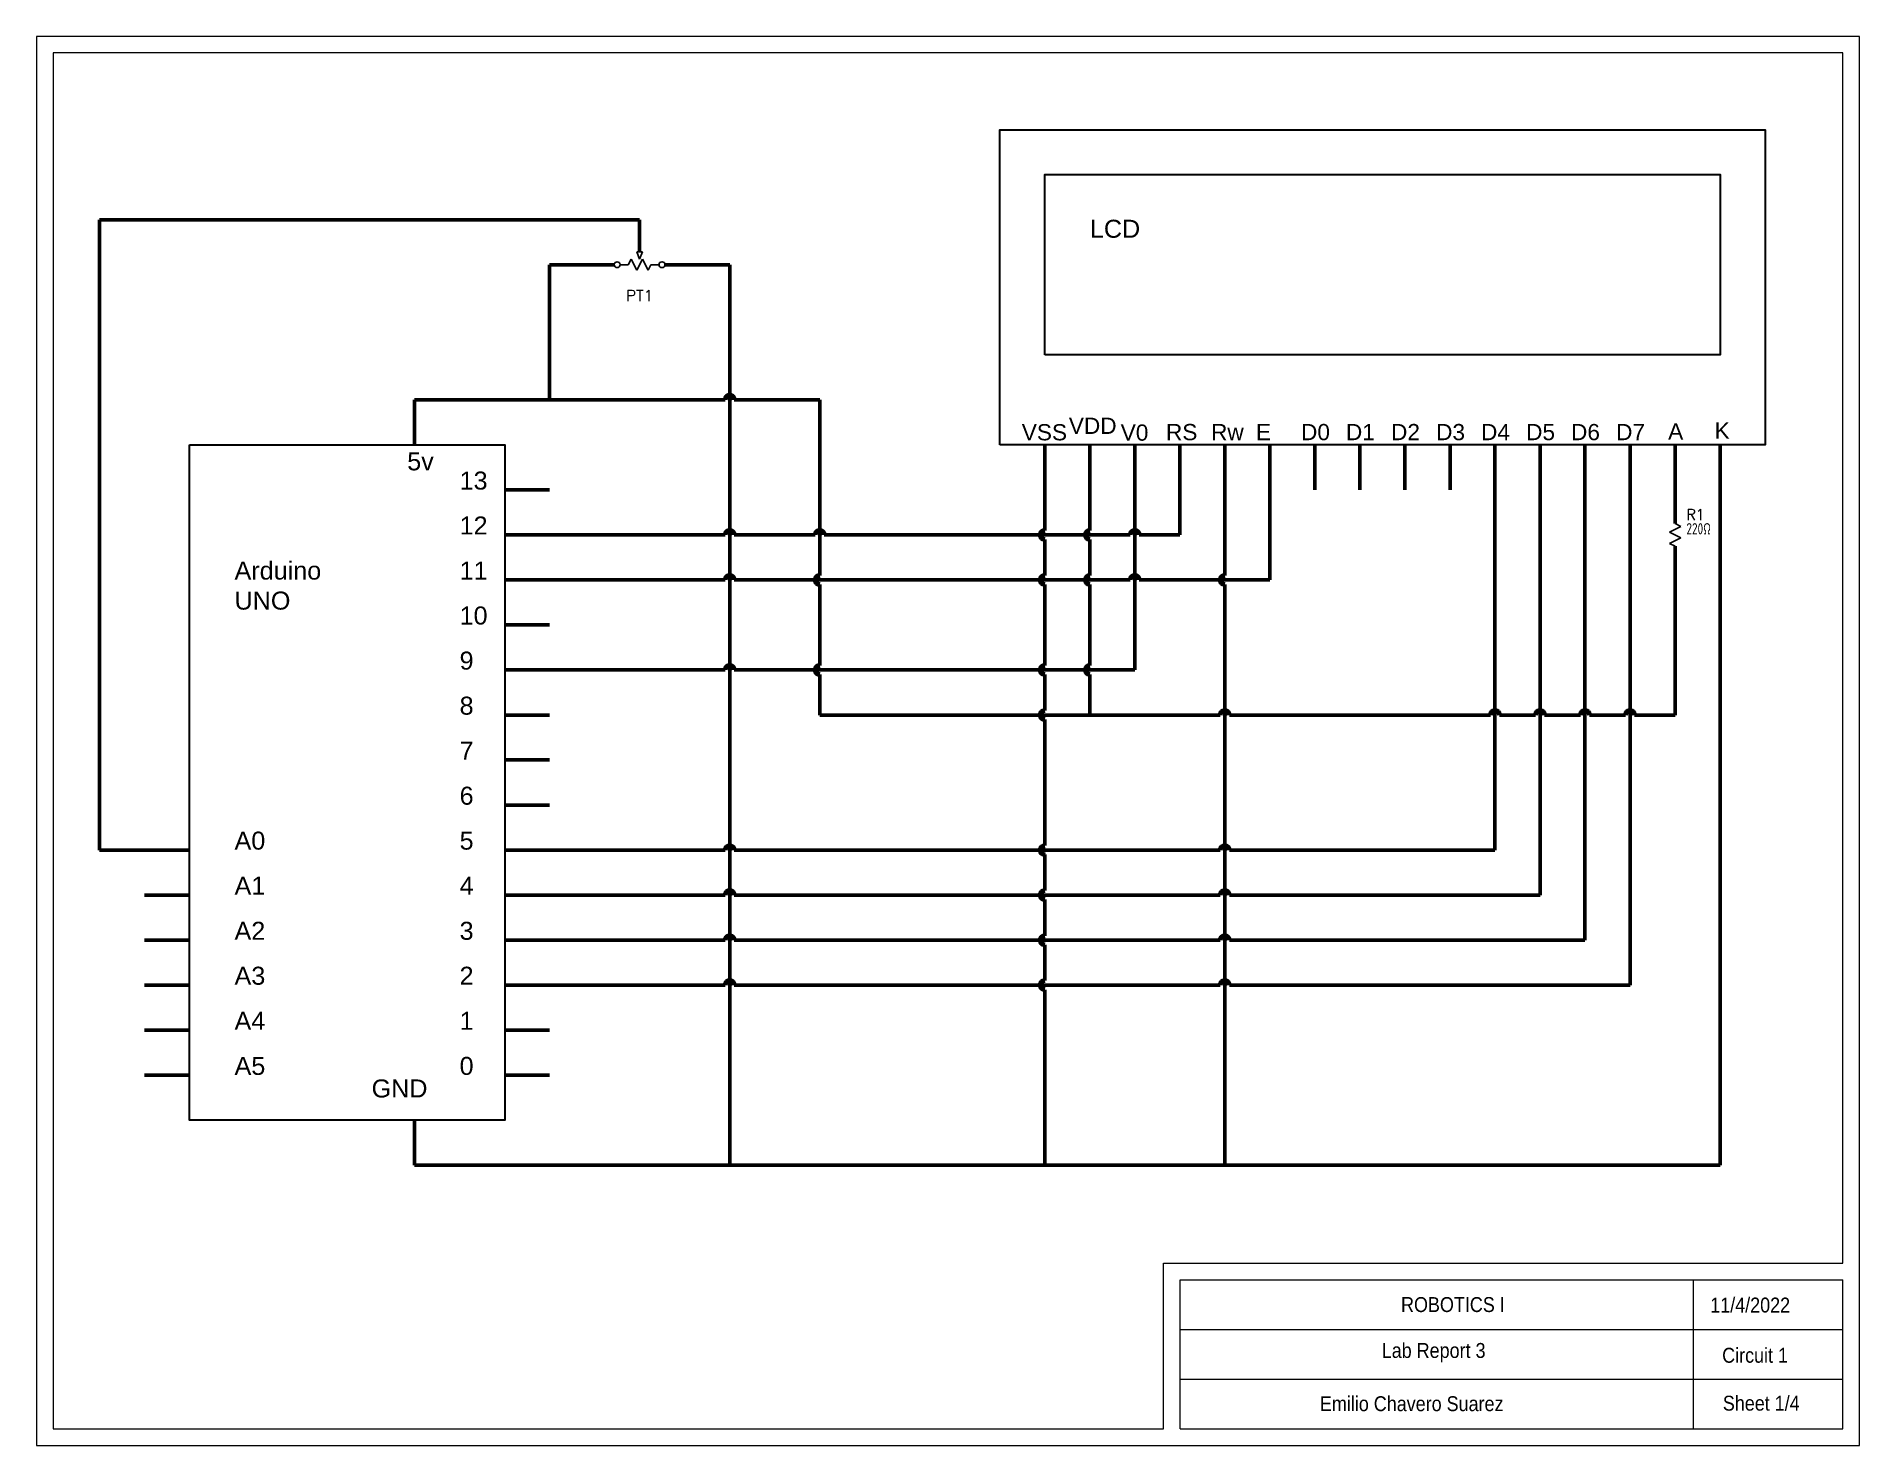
# Paper-space layout 'Layout1' of a CAD drawing. Header units: inches. Extents: x -0.2 to 10.8, y -0.3 to 8.2.
# The model-space entities are those that its viewports show. They can reach past a viewport. Long polylines and large blocks are cut down to what shows.
import ezdxf
from ezdxf.enums import TextEntityAlignment as Align

# ---------------------------------------------------------------- set-up
doc = ezdxf.new("R2010")
doc.units = ezdxf.units.IN
doc.header["$MEASUREMENT"] = 0
for name, color, linetype in [('MISC', 7, 'Continuous'), ('SYMS', 7, 'Continuous'), ('TAGS', 150, 'Continuous'), ('WIRES', 7, 'Continuous')]:
    doc.layers.add(name, color=color, linetype=linetype)
doc.styles.add('AW_TAG', font='txt', dxfattribs={"width": 0.9, "height": 0.109375})
doc.styles.get("Standard").update_dxf_attribs({"font": 'arial.ttf'})
doc.styles.add('WD', font='romans.shx')

# ---------------------------------------------------------------- blocks, each defined once
blk = doc.blocks.new('VRE1')
for p, q in [((-0.062, 0.031), (0.062, 0.094)), ((0.062, -0.031), (-0.062, 0.031)), ((0.062, 0.094), (0, 0.125)), ((-0.062, -0.094), (0.062, -0.031)), ((0, -0.125), (-0.062, -0.094))]:
    blk.add_line(p, q)
at = {"style": 'WD'}
for tag, p, width in [('INST', (0.219, 0.488), 0.7), ('LOC', (0.219, 0.318), 0.7), ('TAG1', (0.127, 0.162), 0.9), ('RATING1', (0.125, 0.006), 0.7), ('RATING2', (0.125, -0.151), 0.7), ('DESC1', (0.129, -0.307), 0.7), ('DESC2', (0.129, -0.463), 0.7)]:
    blk.add_attdef(tag, p, '', height=0.125, dxfattribs=dict(at, width=width))
at = {"linetype": 'Continuous', "style": 'WD', "flags": 8}
blk.add_attdef('TERM01', text='', height=0.125, dxfattribs=at).set_placement((-0.055, 0.144), align=Align.RIGHT)
at = {"style": 'WD', "flags": 9}
blk.add_attdef('FAMILY', (-0.184, 0.08), '', height=0.01, rotation=90, dxfattribs=at)
at = {"linetype": 'Continuous', "style": 'WD', "flags": 9}
for tag, p in [('CAT', (-0.139, 0.105)), ('MFG', (-0.12, 0.103)), ('ASSYCODE', (-0.094, 0.094))]:
    blk.add_attdef(tag, text='', height=0.01, rotation=90, dxfattribs=at).set_placement(p, align=Align.CENTER)
at = {"color": 7, "style": 'WD', "flags": 1}
for tag, p in [('X2TERM01', (0, 0.125)), ('X8TERM02', (0, -0.125))]:
    blk.add_attdef(tag, p, '', height=0.0125, dxfattribs=at)
at = {"linetype": 'Continuous', "style": 'WD', "flags": 8}
blk.add_attdef('TERM02', text='', height=0.125, dxfattribs=at).set_placement((-0.041, -0.151), align=Align.TOP_RIGHT)
blk = doc.blocks.new('HVR1TZR')
for p, q in [((-0.125, 0), (-0.217, 0)), ((-0.125, 0), (-0.094, 0.062)), ((-0.094, 0.062), (-0.031, -0.062)), ((0, 0.062), (-0.031, 0.141)), ((-0.031, 0.141), (0.031, 0.141)), ((-0.031, -0.062), (0.031, 0.062)), ((0.031, 0.141), (0, 0.062)), ((0.031, 0.062), (0.094, -0.062)), ((0.094, -0.062), (0.125, 0)), ((0.125, 0), (0.217, 0))]:
    blk.add_line(p, q)
for centre in [(-0.249, 0), (0.249, 0)]:
    blk.add_circle(centre, 0.0322)
at = {"style": 'WD', "width": 0.7}
for tag, p in [('INST', (-0.094, 0.263)), ('LOC', (-0.094, 0.094))]:
    blk.add_attdef(tag, text='', height=0.125, dxfattribs=at).set_placement(p, align=Align.RIGHT)
at = {"style": 'WD', "width": 0.9}
blk.add_attdef('RATING2', (0.062, 0.219), '', height=0.125, dxfattribs=at)
at = {"style": 'WD'}
for tag, p, height, flags in [('X4TERM01', (-0.281, 0), 0.0125, 1), ('X2TERM01', (-0.25, 0.031), 0.0125, 1), ('X2TERM03', (0, 0.141), 0.0125, 1), ('FAMILY', (0.205, 0.152), 0.01, 9), ('X2TERM02', (0.25, 0.031), 0.0125, 1), ('X1TERM02', (0.281, 0), 0.0125, 1), ('X8TERM01', (-0.25, -0.031), 0.0125, 1), ('X8TERM02', (0.25, -0.031), 0.0125, 1)]:
    blk.add_attdef(tag, p, '', height=height, dxfattribs=dict(at, flags=flags))
at = {"linetype": 'Continuous', "style": 'WD', "flags": 8}
blk.add_attdef('TERM03', (0.031, 0.062), '', height=0.125, dxfattribs=at)
at = {"linetype": 'Continuous', "style": 'WD', "flags": 9}
for tag, p in [('ASSYCODE', (0.219, 0.062)), ('MFG', (0.228, 0.089)), ('CAT', (0.23, 0.108))]:
    blk.add_attdef(tag, text='', height=0.01, dxfattribs=at).set_placement(p, align=Align.CENTER)
at = {"linetype": 'Continuous', "style": 'WD', "flags": 8}
blk.add_attdef('TERM01', text='', height=0.125, dxfattribs=at).set_placement((-0.344, -0.016), align=Align.TOP_RIGHT)
at = {"style": 'WD'}
for tag, width, p in [('RATING1', 0.9, (0, -0.25)), ('DESC1', 0.7, (0, -0.563)), ('DESC2', 0.7, (0, -0.719))]:
    blk.add_attdef(tag, text='', height=0.125, dxfattribs=dict(at, width=width)).set_placement(p, align=Align.CENTER)
at = {"linetype": 'Continuous', "style": 'WD', "flags": 8}
blk.add_attdef('TERM02', text='', height=0.125, dxfattribs=at).set_placement((0.344, -0.016), align=Align.TOP_LEFT)
at = {"style": 'WD'}
blk.add_attdef('TAG1', text='', height=0.125, dxfattribs=at).set_placement((0, -0.406), align=Align.CENTER)

msp = doc.modelspace()

# ---------------------------------------------------------------- linework, layer by layer
at = {"lineweight": 9}
for p, q in [((3.4, 47.4), (-7.4, 47.4)), ((-7.4, 47.4), (-7.4, 39.1)), ((3.4, 40.1), (3.4, 47.4)), ((-0.7, 40.1), (3.4, 40.1)), ((-0.7, 39.1), (-0.7, 40.1)), ((-0.6, 40), (3.4, 40)), ((-0.6, 39.1), (-0.6, 40)), ((2.499, 39.098), (2.499, 39.998)), ((3.4, 39.1), (3.4, 40)), ((-0.6, 39.7), (3.4, 39.7)), ((-0.6, 39.4), (3.4, 39.4)), ((-7.4, 39.1), (-0.7, 39.1)), ((-1.5, 39.1), (-0.7, 39.1)), ((-0.6, 39.1), (3.4, 39.1)), ((-0.6, 39.1), (-0.1, 39.1))]:
    msp.add_line(p, q, dxfattribs=at)
msp.add_lwpolyline([(-7.5, 39), (3.5, 39), (3.5, 47.5), (-7.5, 47.5)], close=True, dxfattribs=at)
at = {"lineweight": 30}
for points in [[(-1.688, 45.036), (-1.688, 46.937), (2.93, 46.937), (2.93, 45.036)], [(-1.416, 45.579), (-1.416, 46.666), (2.658, 46.666), (2.658, 45.579)], [(-6.577, 45.036), (-4.675, 45.036), (-4.675, 40.962), (-6.577, 40.962)], [(-6.577, 45.036), (-4.675, 45.036), (-4.675, 40.962), (-6.577, 40.962)]]:
    msp.add_lwpolyline(points, close=True, dxfattribs=at)
at = {"layer": 'WIRES', "color": 5, "lineweight": 50}
for p, q in [((-7.12, 42.591), (-7.12, 46.394)), ((-7.12, 46.394), (-3.861, 46.394)), ((-3.861, 46.394), (-3.861, 46.199)), ((-0.601, 44.764), (-0.601, 45.036)), ((-0.058, 44.764), (-0.058, 45.036)), ((2.115, 45.036), (2.115, 44.764)), ((-0.601, 44.493), (-0.601, 44.764)), ((-0.058, 44.221), (-0.058, 44.764)), ((2.115, 41.777), (2.115, 44.764)), ((-4.675, 44.493), (-4.404, 44.493)), ((-4.404, 44.493), (-3.344, 44.493)), ((-3.29, 44.493), (-2.801, 44.493)), ((-2.747, 44.493), (-1.172, 44.493)), ((-1.416, 44.493), (-0.9, 44.493)), ((-0.846, 44.493), (-0.601, 44.493)), ((-4.675, 44.221), (-4.404, 44.221)), ((-4.404, 44.221), (-3.344, 44.221)), ((-3.29, 44.221), (-0.9, 44.221)), ((-0.846, 44.221), (-0.058, 44.221)), ((-6.848, 42.591), (-7.12, 42.591)), ((-6.577, 42.591), (-6.848, 42.591)), ((-4.675, 41.777), (-4.404, 41.777)), ((-4.404, 41.777), (-3.344, 41.777)), ((-3.29, 41.777), (-0.357, 41.777)), ((-0.302, 41.777), (2.115, 41.777))]:
    msp.add_line(p, q, dxfattribs=at)
at = {"layer": 'WIRES', "color": 1, "lineweight": 50}
for p, q in [((-4.404, 45.308), (-4.404, 46.123)), ((-4.404, 46.123), (-4.013, 46.123)), ((-5.219, 45.036), (-5.219, 45.308)), ((-5.219, 45.308), (-3.344, 45.308)), ((-3.29, 45.308), (-2.774, 45.308)), ((-2.774, 45.308), (-2.774, 44.248)), ((-1.144, 44.764), (-1.144, 45.036)), ((2.387, 45.036), (2.387, 44.764)), ((-1.144, 44.764), (-1.144, 44.52)), ((2.387, 44.764), (2.387, 44.561)), ((-1.144, 44.466), (-1.144, 44.248)), ((2.387, 44.425), (2.387, 44.221)), ((2.387, 43.406), (2.387, 44.221)), ((-2.774, 44.194), (-2.774, 43.705)), ((-1.144, 44.194), (-1.144, 43.705)), ((-2.774, 43.651), (-2.774, 43.406)), ((-1.144, 43.651), (-1.144, 43.406)), ((-2.774, 43.406), (-0.357, 43.406)), ((-0.302, 43.406), (1.273, 43.406)), ((1.327, 43.406), (1.545, 43.406)), ((1.599, 43.406), (1.816, 43.406)), ((1.871, 43.406), (2.088, 43.406)), ((2.142, 43.406), (2.387, 43.406))]:
    msp.add_line(p, q, dxfattribs=at)
at = {"layer": 'WIRES', "lineweight": 50}
for p, q in [((-3.708, 46.123), (-3.317, 46.123)), ((-3.317, 45.036), (-3.317, 46.123)), ((-5.219, 45.036), (-5.219, 45.308)), ((-3.317, 42.863), (-3.317, 45.036)), ((-1.416, 44.764), (-1.416, 45.036)), ((-0.33, 44.764), (-0.33, 45.036)), ((0.214, 44.764), (0.214, 45.036)), ((0.485, 44.764), (0.485, 45.036)), ((0.757, 44.764), (0.757, 45.036)), ((1.029, 44.764), (1.029, 45.036)), ((2.658, 45.036), (2.658, 44.764)), ((-4.675, 44.764), (-4.404, 44.764)), ((-4.675, 44.764), (-4.404, 44.764)), ((-1.416, 44.764), (-1.416, 44.52)), ((-0.33, 44.764), (-0.33, 44.248)), ((2.658, 44.764), (2.658, 40.69)), ((-1.416, 44.466), (-1.416, 44.248)), ((-1.416, 44.194), (-1.416, 43.705)), ((-0.33, 44.194), (-0.33, 40.69)), ((-4.675, 43.95), (-4.404, 43.95)), ((-4.675, 43.95), (-4.404, 43.95)), ((-1.416, 43.651), (-1.416, 43.434)), ((-4.675, 43.406), (-4.404, 43.406)), ((-4.675, 43.406), (-4.404, 43.406)), ((-1.416, 43.379), (-1.416, 42.619)), ((-4.675, 43.135), (-4.404, 43.135)), ((-4.675, 43.135), (-4.404, 43.135)), ((-3.317, 42.982), (-3.317, 40.69)), ((-4.675, 42.863), (-4.404, 42.863)), ((-4.675, 42.863), (-4.404, 42.863)), ((-6.848, 42.591), (-7.12, 42.591)), ((-6.577, 42.591), (-6.848, 42.591)), ((-1.416, 42.564), (-1.416, 42.347)), ((-6.577, 42.32), (-6.848, 42.32)), ((-6.577, 42.32), (-6.848, 42.32)), ((-1.416, 42.293), (-1.416, 42.075)), ((-6.577, 42.048), (-6.848, 42.048)), ((-6.577, 42.048), (-6.848, 42.048)), ((-1.416, 42.021), (-1.416, 41.804)), ((-6.577, 41.777), (-6.848, 41.777)), ((-6.577, 41.777), (-6.848, 41.777)), ((-1.416, 41.749), (-1.416, 40.69)), ((-6.577, 41.505), (-6.848, 41.505)), ((-6.577, 41.505), (-6.848, 41.505)), ((-4.675, 41.505), (-4.404, 41.505)), ((-4.675, 41.505), (-4.404, 41.505)), ((-6.577, 41.233), (-6.848, 41.233)), ((-6.577, 41.233), (-6.848, 41.233)), ((-4.675, 41.233), (-4.404, 41.233)), ((-4.675, 41.233), (-4.404, 41.233)), ((-5.219, 40.962), (-5.219, 40.69)), ((-5.219, 40.962), (-5.219, 40.69)), ((-3.317, 40.69), (-5.219, 40.69)), ((-3.317, 40.69), (-2.774, 40.69)), ((-0.33, 40.69), (-3.019, 40.69)), ((2.658, 40.69), (-0.33, 40.69))]:
    msp.add_line(p, q, dxfattribs=at)
at = {"layer": 'WIRES', "color": 3, "lineweight": 50}
for p, q in [((-0.873, 44.764), (-0.873, 45.036)), ((1.843, 45.036), (1.843, 44.764)), ((-0.873, 44.764), (-0.873, 43.678)), ((1.843, 42.048), (1.843, 44.764)), ((-4.675, 43.678), (-4.404, 43.678)), ((-3.344, 43.678), (-4.404, 43.678)), ((-0.873, 43.678), (-3.29, 43.678)), ((-4.675, 42.048), (-4.404, 42.048)), ((-4.404, 42.048), (-3.344, 42.048)), ((-3.29, 42.048), (-0.357, 42.048)), ((-0.302, 42.048), (1.843, 42.048))]:
    msp.add_line(p, q, dxfattribs=at)
at = {"layer": 'WIRES', "color": 6, "lineweight": 50}
for p, q in [((1.3, 44.764), (1.3, 45.036)), ((1.3, 42.591), (1.3, 44.764)), ((-4.675, 42.591), (-4.404, 42.591)), ((-4.404, 42.591), (-3.344, 42.591)), ((-3.29, 42.591), (-0.357, 42.591)), ((-0.302, 42.591), (1.3, 42.591))]:
    msp.add_line(p, q, dxfattribs=at)
at = {"layer": 'WIRES', "color": 30, "lineweight": 50, "true_color": 0xf26722}
for p, q in [((1.572, 44.764), (1.572, 45.036)), ((1.572, 42.32), (1.572, 44.764)), ((-4.675, 42.32), (-4.404, 42.32)), ((-4.404, 42.32), (-3.344, 42.32)), ((-3.29, 42.32), (-0.357, 42.32)), ((-0.302, 42.32), (1.572, 42.32))]:
    msp.add_line(p, q, dxfattribs=at)
at = {"layer": 'WIRES', "color": 1, "lineweight": 100}
for centre, start, end in [((-3.317, 45.308), 0, 180), ((-1.144, 44.493), 90, 270), ((-2.774, 44.221), 90, 270), ((-1.144, 44.221), 90, 270), ((-2.774, 43.678), 90, 270), ((-1.144, 43.678), 90, 270), ((-0.33, 43.406), 0, 180), ((1.3, 43.406), 0, 180), ((1.572, 43.406), 0, 180), ((1.843, 43.406), 0, 180), ((2.115, 43.406), 0, 180)]:
    msp.add_arc(centre, 0.0272, start, end, dxfattribs=at)
at = {"layer": 'WIRES', "color": 5, "lineweight": 100}
for centre in [(-3.317, 44.493), (-2.774, 44.493), (-0.873, 44.493), (-3.317, 44.221), (-0.873, 44.221), (-3.317, 41.777), (-0.33, 41.777)]:
    msp.add_arc(centre, 0.0272, 0, 180, dxfattribs=at)
at = {"layer": 'WIRES', "lineweight": 100}
for centre in [(-1.416, 44.493), (-1.416, 44.221), (-0.33, 44.221), (-1.416, 43.678), (-1.416, 43.406), (-1.416, 42.591), (-1.416, 42.32), (-1.416, 42.048), (-1.416, 41.777)]:
    msp.add_arc(centre, 0.0272, 90, 270, dxfattribs=at)
at = {"layer": 'WIRES', "color": 3, "lineweight": 100}
for centre in [(-3.317, 43.678), (-3.317, 42.048), (-0.33, 42.048)]:
    msp.add_arc(centre, 0.0272, 0, 180, dxfattribs=at)
at = {"layer": 'WIRES', "color": 6, "lineweight": 100}
for centre in [(-3.317, 42.591), (-0.33, 42.591)]:
    msp.add_arc(centre, 0.0272, 0, 180, dxfattribs=at)
at = {"layer": 'WIRES', "color": 30, "lineweight": 100, "true_color": 0xf26722}
for centre in [(-3.317, 42.32), (-0.33, 42.32)]:
    msp.add_arc(centre, 0.0272, 0, 180, dxfattribs=at)

# ---------------------------------------------------------------- block references
at = {"layer": 'SYMS', "lineweight": 100}
ref = msp.add_blockref('HVR1TZR', (-3.861, 46.123), dxfattribs=dict(at, xscale=0.5432365200605886, yscale=0.5432365200605886, zscale=0.5432365200605886))
ref.add_attrib('TAG1', 'PT1', dxfattribs={"layer": 'TAGS', "height": 0.0679, "style": 'WD'}).set_placement((-3.861, 45.902), align=Align.CENTER)
ref = msp.add_blockref('VRE1', (2.387, 44.493), dxfattribs=dict(at, xscale=0.5432365200605886, yscale=0.5432365200605886, zscale=0.5432365200605886))
ref.add_attrib('RATING1', '220Ω', (2.455, 44.496), dxfattribs={"layer": 'MISC', "height": 0.0679, "style": 'WD', "width": 0.7})
ref.add_attrib('TAG1', 'R1', (2.456, 44.581), dxfattribs={"layer": 'TAGS', "height": 0.0679, "style": 'WD', "width": 0.9})

# ---------------------------------------------------------------- texts
at = {"lineweight": 30, "attachment_point": 1}
for s, insert, char_height in [('{\\C256;\\c0;LCD}', (-1.144, 46.394), 0.10865), ('{\\C256;\\c0;VSS}', (-1.555, 45.161), 0.09778), ('{\\C256;\\c0;VDD}', (-1.271, 45.2), 0.09778), ('{\\C256;\\c0;V0}', (-0.958, 45.159), 0.09778), ('{\\C256;\\c0;RS}', (-0.685, 45.162), 0.09778), ('{\\C256;\\c0;Rw}', (-0.413, 45.162), 0.09778), ('{\\C256;\\c0;E}', (-0.142, 45.162), 0.09778), ('{\\C256;\\c0;D0}', (0.13, 45.162), 0.09778), ('{\\C256;\\c0;D1}', (0.401, 45.162), 0.09778), ('{\\C256;\\c0;D2}', (0.673, 45.162), 0.09778), ('{\\C256;\\c0;D3}', (0.945, 45.162), 0.09778), ('{\\C256;\\c0;D4}', (1.216, 45.162), 0.09778), ('{\\C256;\\c0;D5}', (1.488, 45.162), 0.09778), ('{\\C256;\\c0;D6}', (1.759, 45.162), 0.09778), ('{\\C256;\\c0;D7}', (2.031, 45.162), 0.09778), ('{\\C256;\\c0;A}', (2.345, 45.166), 0.09778), ('{\\C256;\\c0;K}', (2.625, 45.171), 0.09778), ('{\\C256;\\c0;5v}', (-5.263, 44.991), 0.10865), ('{\\C256;\\c0;5v}', (-5.263, 44.991), 0.10865), ('{\\C256;\\c0;13}', (-4.947, 44.875), 0.10865), ('{\\C256;\\c0;13}', (-4.947, 44.875), 0.10865), ('{\\C256;\\c0;12}', (-4.947, 44.604), 0.10865), ('{\\C256;\\c0;12}', (-4.947, 44.604), 0.10865), ('{\\C256;\\c0;Arduino UNO}', (-6.305, 44.332), 0.10865), ('{\\C256;\\c0;Arduino UNO}', (-6.305, 44.332), 0.10865), ('{\\C256;\\c0;11}', (-4.947, 44.332), 0.10865), ('{\\C256;\\c0;11}', (-4.947, 44.332), 0.10865), ('{\\C256;\\c0;10}', (-4.947, 44.061), 0.10865), ('{\\C256;\\c0;10}', (-4.947, 44.061), 0.10865), ('{\\C256;\\c0;9}', (-4.947, 43.789), 0.10865), ('{\\C256;\\c0;9}', (-4.947, 43.789), 0.10865), ('{\\C256;\\c0;8}', (-4.947, 43.517), 0.10865), ('{\\C256;\\c0;8}', (-4.947, 43.517), 0.10865), ('{\\C256;\\c0;7}', (-4.947, 43.246), 0.10865), ('{\\C256;\\c0;7}', (-4.947, 43.246), 0.10865), ('{\\C256;\\c0;6}', (-4.947, 42.974), 0.10865), ('{\\C256;\\c0;6}', (-4.947, 42.974), 0.10865), ('{\\C256;\\c0;A0}', (-6.305, 42.703), 0.10865), ('{\\C256;\\c0;A0}', (-6.305, 42.703), 0.10865), ('{\\C256;\\c0;5}', (-4.947, 42.703), 0.10865), ('{\\C256;\\c0;5}', (-4.947, 42.703), 0.10865), ('{\\C256;\\c0;A1}', (-6.305, 42.431), 0.10865), ('{\\C256;\\c0;A1}', (-6.305, 42.431), 0.10865), ('{\\C256;\\c0;4}', (-4.947, 42.431), 0.10865), ('{\\C256;\\c0;4}', (-4.947, 42.431), 0.10865), ('{\\C256;\\c0;A2}', (-6.305, 42.159), 0.10865), ('{\\C256;\\c0;A2}', (-6.305, 42.159), 0.10865), ('{\\C256;\\c0;3}', (-4.947, 42.159), 0.10865), ('{\\C256;\\c0;3}', (-4.947, 42.159), 0.10865), ('{\\C256;\\c0;A3}', (-6.305, 41.888), 0.10865), ('{\\C256;\\c0;A3}', (-6.305, 41.888), 0.10865), ('{\\C256;\\c0;2}', (-4.947, 41.888), 0.10865), ('{\\C256;\\c0;2}', (-4.947, 41.888), 0.10865), ('{\\C256;\\c0;A4}', (-6.305, 41.616), 0.10865), ('{\\C256;\\c0;A4}', (-6.305, 41.616), 0.10865), ('{\\C256;\\c0;1}', (-4.947, 41.616), 0.10865), ('{\\C256;\\c0;1}', (-4.947, 41.616), 0.10865), ('{\\C256;\\c0;A5}', (-6.305, 41.344), 0.10865), ('{\\C256;\\c0;A5}', (-6.305, 41.344), 0.10865), ('{\\C256;\\c0;0}', (-4.947, 41.344), 0.10865), ('{\\C256;\\c0;0}', (-4.947, 41.344), 0.10865), ('{\\C256;\\c0;GND}', (-5.478, 41.208), 0.10865), ('{\\C256;\\c0;GND}', (-5.478, 41.208), 0.10865)]:
    msp.add_mtext_dynamic_manual_height_columns(s, width=0.26557, gutter_width=0.543, heights=[0], dxfattribs=dict(at, insert=insert, char_height=char_height))
at = {"color": 250, "char_height": 0.09, "attachment_point": 1, "style": 'AW_TAG'}
for s, width, insert in [('\\pxqc,t3;{\\fWinCC_flexible_smart|b0|i0|c0|p49;\\C256;\\c0;ROBOTICS I}', 3.07454, (-0.491, 39.895)), ('\\pxt3;{\\fWinCC_flexible_smart|b0|i0|c0|p49;\\C256;\\c0;11/4/2022}', 2.47378, (2.599, 39.892)), ('\\pxt3;{\\fWinCC_flexible_smart|b0|i0|c0|p49;\\C256;\\c0;Lab Report 3}', 2.47378, (0.617, 39.618)), ('\\pxt3;{\\fWinCC_flexible_smart|b0|i0|c0|p49;\\C256;\\c0;Circuit 1}', 2.47378, (2.671, 39.589)), ('\\pxt3,25;{\\fWinCC_flexible_smart|b0|i0|c0|p49;\\C256;\\c0;Emilio Chavero Suarez}', 2.47378, (0.244, 39.297)), ('\\pxt3;{\\fWinCC_flexible_smart|b0|i0|c0|p49;\\C256;\\c0;Sheet 1/4}', 2.47378, (2.675, 39.3))]:
    msp.add_mtext_dynamic_manual_height_columns(s, width=width, gutter_width=1, heights=[0.0251], dxfattribs=dict(at, insert=insert))

psp = doc.layouts.get("Layout1")

# ---------------------------------------------------------------- viewports
at = {"layer": '0'}
psp.add_viewport(center=(5.267, 3.988), size=(11, 8.5), view_center_point=(-2, 43.25), view_height=8.5, dxfattribs=at)

doc.saveas('drawing.dxf')
